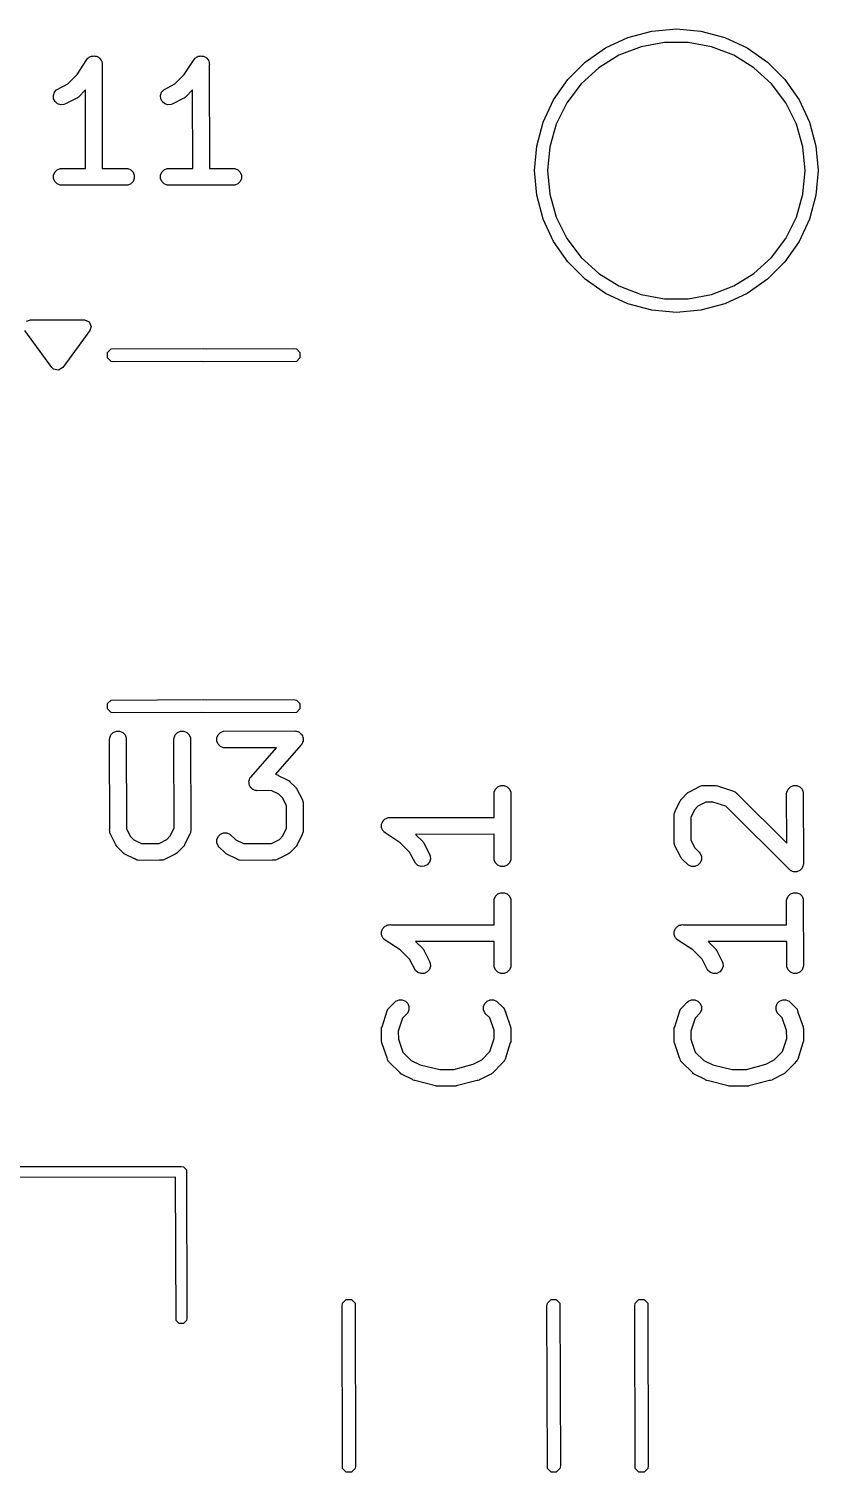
# Model space of a CAD drawing. Extents: x 161.8 to 217, y -91.7 to -65.8.
# Drawn here: x 196.65 to 203.66, y -78.97 to -66.14 of the extents above; entities that cross this region are included whole.
import ezdxf

# ---------------------------------------------------------------- set-up
doc = ezdxf.new("R2010")
doc.units = 0
doc.layers.add('BLACK', color=7, linetype='CONTINUOUS')

msp = doc.modelspace()

# ---------------------------------------------------------------- linework, layer by layer
at = {"layer": 'BLACK', "linetype": 'CONTINUOUS'}
for p, q in [((201.969055, -66.215987), (202.181203, -66.159142)), ((202.181203, -66.159142), (202.4, -66.14)), ((202.4, -66.14), (202.618797, -66.159142)), ((202.618797, -66.159142), (202.830945, -66.215987)), ((201.590088, -66.434784), (201.77, -66.308808)), ((201.77, -66.308808), (201.969055, -66.215987)), ((202.086688, -66.298821), (201.889681, -66.375142)), ((202.294363, -66.26), (202.086688, -66.298821)), ((202.505637, -66.26), (202.294363, -66.26)), ((202.713312, -66.298821), (202.505637, -66.26)), ((202.910319, -66.375142), (202.713312, -66.298821)), ((202.830945, -66.215987), (203.03, -66.308808)), ((203.03, -66.308808), (203.209912, -66.434784)), ((197.074663, -66.545534), (197.161405, -66.413216)), ((197.161405, -66.413216), (197.161439, -66.413173)), ((197.161439, -66.413173), (197.161449, -66.413151)), ((197.161449, -66.413151), (197.1615, -66.413099)), ((197.1615, -66.413099), (197.170721, -66.401841)), ((197.170721, -66.401841), (197.17689, -66.397709)), ((197.17689, -66.397709), (197.182141, -66.392459)), ((197.182141, -66.392459), (197.18893, -66.389646)), ((197.18893, -66.389646), (197.195036, -66.385558)), ((197.195036, -66.385558), (197.202316, -66.384101)), ((197.202316, -66.384101), (197.209177, -66.38126)), ((197.209177, -66.38126), (197.216525, -66.38126)), ((197.216525, -66.38126), (197.22373, -66.379819)), ((197.22373, -66.379819), (197.231014, -66.38126)), ((197.231014, -66.38126), (197.238441, -66.38126)), ((197.238441, -66.38126), (197.245229, -66.384072)), ((197.245229, -66.384072), (197.252438, -66.385498)), ((197.252438, -66.385498), (197.258617, -66.389617)), ((197.258617, -66.389617), (197.265477, -66.392459)), ((197.265477, -66.392459), (197.27067, -66.397652)), ((197.27067, -66.397652), (197.276787, -66.40173)), ((197.276787, -66.40173), (197.28092, -66.407902)), ((197.28092, -66.407902), (197.286169, -66.413151)), ((197.286169, -66.413151), (197.28898, -66.419938)), ((197.28898, -66.419938), (197.29307, -66.426045)), ((197.29307, -66.426045), (197.294526, -66.433326)), ((197.294526, -66.433326), (197.297368, -66.440187)), ((197.297368, -66.440187), (197.297378, -66.447587)), ((198.027044, -66.545534), (198.113786, -66.413216)), ((198.113786, -66.413216), (198.11382, -66.413173)), ((198.11382, -66.413173), (198.11383, -66.413151)), ((198.11383, -66.413151), (198.113881, -66.413099)), ((198.113881, -66.413099), (198.123102, -66.401841)), ((198.123102, -66.401841), (198.129271, -66.397709)), ((198.129271, -66.397709), (198.134522, -66.392459)), ((198.134522, -66.392459), (198.141311, -66.389646)), ((198.141311, -66.389646), (198.147417, -66.385558)), ((198.147417, -66.385558), (198.154697, -66.384101)), ((198.154697, -66.384101), (198.161558, -66.38126)), ((198.161558, -66.38126), (198.168906, -66.38126)), ((198.168906, -66.38126), (198.176111, -66.379819)), ((198.176111, -66.379819), (198.183395, -66.38126)), ((198.183395, -66.38126), (198.190822, -66.38126)), ((198.190822, -66.38126), (198.19761, -66.384072)), ((198.19761, -66.384072), (198.204819, -66.385498)), ((198.204819, -66.385498), (198.210998, -66.389617)), ((198.210998, -66.389617), (198.217858, -66.392459)), ((198.217858, -66.392459), (198.223051, -66.397652)), ((198.223051, -66.397652), (198.229168, -66.40173)), ((198.229168, -66.40173), (198.233301, -66.407902)), ((198.233301, -66.407902), (198.23855, -66.413151)), ((198.23855, -66.413151), (198.241361, -66.419938)), ((198.241361, -66.419938), (198.245451, -66.426045)), ((198.245451, -66.426045), (198.246907, -66.433326)), ((198.246907, -66.433326), (198.249749, -66.440187)), ((198.249749, -66.440187), (198.249759, -66.447587)), ((201.434784, -66.590088), (201.590088, -66.434784)), ((201.889681, -66.375142), (201.710053, -66.486363)), ((203.089947, -66.486363), (202.910319, -66.375142)), ((203.209912, -66.434784), (203.365216, -66.590088)), ((196.991929, -66.62988), (197.074663, -66.545534)), ((197.297378, -66.447587), (197.298809, -66.45474)), ((197.298809, -66.45474), (197.297398, -66.461868)), ((197.297398, -66.461868), (197.298703, -67.380337)), ((197.94431, -66.62988), (198.027044, -66.545534)), ((198.249759, -66.447587), (198.25119, -66.45474)), ((198.25119, -66.45474), (198.249779, -66.461868)), ((198.249779, -66.461868), (198.251084, -67.380337)), ((201.710053, -66.486363), (201.553921, -66.628697)), ((203.246079, -66.628697), (203.089947, -66.486363)), ((196.872938, -66.703391), (196.892111, -66.681283)), ((196.892111, -66.681283), (196.991929, -66.62988)), ((197.149131, -66.681958), (197.086366, -66.745947)), ((197.150123, -67.380702), (197.149131, -66.681958)), ((197.825319, -66.703391), (197.844492, -66.681283)), ((197.844492, -66.681283), (197.94431, -66.62988)), ((198.101512, -66.681958), (198.038747, -66.745947)), ((198.102504, -67.380702), (198.101512, -66.681958)), ((201.308808, -66.77), (201.434784, -66.590088)), ((201.553921, -66.628697), (201.4266, -66.797296)), ((203.3734, -66.797296), (203.246079, -66.628697)), ((203.365216, -66.590088), (203.491192, -66.77)), ((196.863684, -66.731152), (196.872938, -66.703391)), ((196.865758, -66.760342), (196.863684, -66.731152)), ((196.878845, -66.786517), (196.865758, -66.760342)), ((196.900953, -66.80569), (196.878845, -66.786517)), ((196.928714, -66.814944), (196.900953, -66.80569)), ((196.957904, -66.81287), (196.928714, -66.814944)), ((196.971636, -66.807615), (196.957904, -66.81287)), ((197.066192, -66.758922), (196.971636, -66.807615)), ((197.075001, -66.755274), (197.066192, -66.758922)), ((197.077903, -66.752891), (197.075001, -66.755274)), ((197.079317, -66.752164), (197.077903, -66.752891)), ((197.080616, -66.750665), (197.079317, -66.752164)), ((197.086366, -66.745947), (197.080616, -66.750665)), ((197.816065, -66.731152), (197.825319, -66.703391)), ((197.818139, -66.760342), (197.816065, -66.731152)), ((197.831226, -66.786517), (197.818139, -66.760342)), ((197.853334, -66.80569), (197.831226, -66.786517)), ((197.881095, -66.814944), (197.853334, -66.80569)), ((197.910285, -66.81287), (197.881095, -66.814944)), ((197.924017, -66.807615), (197.910285, -66.81287)), ((198.018573, -66.758922), (197.924017, -66.807615)), ((198.027382, -66.755274), (198.018573, -66.758922)), ((198.030284, -66.752891), (198.027382, -66.755274)), ((198.031698, -66.752164), (198.030284, -66.752891)), ((198.032997, -66.750665), (198.031698, -66.752164)), ((198.038747, -66.745947), (198.032997, -66.750665)), ((201.215987, -66.969055), (201.308808, -66.77)), ((201.4266, -66.797296), (201.332427, -66.98642)), ((203.467573, -66.98642), (203.3734, -66.797296)), ((203.491192, -66.77), (203.584013, -66.969055)), ((201.159142, -67.181203), (201.215987, -66.969055)), ((201.332427, -66.98642), (201.27461, -67.189628)), ((203.52539, -67.189628), (203.467573, -66.98642)), ((203.584013, -66.969055), (203.640858, -67.181203)), ((201.14, -67.4), (201.159142, -67.181203)), ((201.27461, -67.189628), (201.255116, -67.4)), ((203.544884, -67.4), (203.52539, -67.189628)), ((203.640858, -67.181203), (203.66, -67.4)), ((196.864536, -67.440187), (196.875735, -67.413151)), ((196.864536, -67.469451), (196.864536, -67.440187)), ((196.875735, -67.413151), (196.896427, -67.392459)), ((196.896427, -67.392459), (196.923463, -67.38126)), ((196.923463, -67.38126), (197.150123, -67.380702)), ((197.298703, -67.380337), (197.509523, -67.379819)), ((197.509523, -67.379819), (197.524155, -67.38126)), ((197.524155, -67.38126), (197.551191, -67.392459)), ((197.551191, -67.392459), (197.571883, -67.413151)), ((197.571883, -67.413151), (197.583082, -67.440187)), ((197.583082, -67.440187), (197.583082, -67.469451)), ((197.816917, -67.440187), (197.828116, -67.413151)), ((197.816917, -67.469451), (197.816917, -67.440187)), ((197.828116, -67.413151), (197.848808, -67.392459)), ((197.848808, -67.392459), (197.875844, -67.38126)), ((197.875844, -67.38126), (198.102504, -67.380702)), ((198.251084, -67.380337), (198.461904, -67.379819)), ((198.461904, -67.379819), (198.476536, -67.38126)), ((198.476536, -67.38126), (198.503572, -67.392459)), ((198.503572, -67.392459), (198.524264, -67.413151)), ((198.524264, -67.413151), (198.535463, -67.440187)), ((198.535463, -67.440187), (198.535463, -67.469451)), ((201.159142, -67.618797), (201.14, -67.4)), ((201.255116, -67.4), (201.27461, -67.610372)), ((203.52539, -67.610372), (203.544884, -67.4)), ((203.66, -67.4), (203.640858, -67.618797)), ((196.875735, -67.496487), (196.864536, -67.469451)), ((196.896427, -67.517179), (196.875735, -67.496487)), ((196.923463, -67.528378), (196.896427, -67.517179)), ((196.938095, -67.529819), (196.923463, -67.528378)), ((197.524155, -67.528378), (196.938095, -67.529819)), ((197.551191, -67.517179), (197.524155, -67.528378)), ((197.571883, -67.496487), (197.551191, -67.517179)), ((197.583082, -67.469451), (197.571883, -67.496487)), ((197.828116, -67.496487), (197.816917, -67.469451)), ((197.848808, -67.517179), (197.828116, -67.496487)), ((197.875844, -67.528378), (197.848808, -67.517179)), ((197.890476, -67.529819), (197.875844, -67.528378)), ((198.476536, -67.528378), (197.890476, -67.529819)), ((198.503572, -67.517179), (198.476536, -67.528378)), ((198.524264, -67.496487), (198.503572, -67.517179)), ((198.535463, -67.469451), (198.524264, -67.496487)), ((201.215987, -67.830945), (201.159142, -67.618797)), ((201.27461, -67.610372), (201.332427, -67.81358)), ((203.467573, -67.81358), (203.52539, -67.610372)), ((203.640858, -67.618797), (203.584013, -67.830945)), ((201.308808, -68.03), (201.215987, -67.830945)), ((201.332427, -67.81358), (201.4266, -68.002704)), ((203.3734, -68.002704), (203.467573, -67.81358)), ((203.584013, -67.830945), (203.491192, -68.03)), ((201.434784, -68.209912), (201.308808, -68.03)), ((201.4266, -68.002704), (201.553921, -68.171303)), ((203.246079, -68.171303), (203.3734, -68.002704)), ((203.491192, -68.03), (203.365216, -68.209912)), ((201.590088, -68.365216), (201.434784, -68.209912)), ((201.553921, -68.171303), (201.710053, -68.313637)), ((203.089947, -68.313637), (203.246079, -68.171303)), ((203.365216, -68.209912), (203.209912, -68.365216)), ((201.77, -68.491192), (201.590088, -68.365216)), ((201.710053, -68.313637), (201.889681, -68.424858)), ((202.910319, -68.424858), (203.089947, -68.313637)), ((203.209912, -68.365216), (203.03, -68.491192)), ((201.969055, -68.584013), (201.77, -68.491192)), ((201.889681, -68.424858), (202.086688, -68.501179)), ((202.713312, -68.501179), (202.910319, -68.424858)), ((203.03, -68.491192), (202.830945, -68.584013)), ((202.181203, -68.640858), (201.969055, -68.584013)), ((202.086688, -68.501179), (202.294363, -68.54)), ((202.294363, -68.54), (202.505637, -68.54)), ((202.505637, -68.54), (202.713312, -68.501179)), ((202.830945, -68.584013), (202.618797, -68.640858)), ((196.62471, -68.736476), (196.66, -68.725)), ((196.66, -68.725), (197.14, -68.725)), ((197.14, -68.725), (197.182426, -68.742574)), ((197.182426, -68.742574), (197.2, -68.785)), ((202.4, -68.66), (202.181203, -68.640858)), ((202.618797, -68.640858), (202.4, -68.66)), ((196.851476, -69.15029), (196.611476, -68.82029)), ((197.188524, -68.82029), (196.948524, -69.15029)), ((197.2, -68.785), (197.188524, -68.82029)), ((197.344567, -69.017039), (197.377039, -68.984567)), ((197.377039, -68.984567), (198.2, -68.98)), ((198.2, -68.98), (198.221714, -68.984319)), ((198.221714, -68.984319), (199, -68.98)), ((199, -68.98), (199.022961, -68.984567)), ((199.022961, -68.984567), (199.055433, -69.017039)), ((197.344567, -69.062961), (197.344567, -69.017039)), ((197.377039, -69.095433), (197.344567, -69.062961)), ((197.4, -69.1), (197.377039, -69.095433)), ((198.178285, -69.09568), (197.4, -69.1)), ((198.2, -69.1), (198.178285, -69.09568)), ((199.022961, -69.095433), (198.2, -69.1)), ((199.055433, -69.062961), (199.022961, -69.095433)), ((199.055433, -69.017039), (199.055433, -69.062961)), ((196.86471, -69.163524), (196.851476, -69.15029)), ((196.909358, -69.174266), (196.86471, -69.163524)), ((196.948524, -69.15029), (196.909358, -69.174266)), ((197.344567, -72.137039), (197.377039, -72.104567)), ((197.344567, -72.182961), (197.344567, -72.137039)), ((197.377039, -72.215433), (197.344567, -72.182961)), ((197.377039, -72.104567), (198.2, -72.1)), ((198.2, -72.1), (198.221714, -72.104319)), ((198.221714, -72.104319), (199, -72.1)), ((199, -72.1), (199.022961, -72.104567)), ((199.022961, -72.104567), (199.055433, -72.137039)), ((199.055433, -72.182961), (199.022961, -72.215433)), ((199.055433, -72.137039), (199.055433, -72.182961)), ((197.4, -72.22), (197.377039, -72.215433)), ((198.178285, -72.21568), (197.4, -72.22)), ((198.2, -72.22), (198.178285, -72.21568)), ((199.022961, -72.215433), (198.2, -72.22)), ((197.363095, -72.454819), (197.364536, -72.440187)), ((197.364489, -73.252543), (197.363095, -72.454819)), ((197.364536, -72.440187), (197.375735, -72.413151)), ((197.375735, -72.413151), (197.396427, -72.392459)), ((197.396427, -72.392459), (197.423463, -72.38126)), ((197.423463, -72.38126), (197.452727, -72.38126)), ((197.452727, -72.38126), (197.479763, -72.392459)), ((197.479763, -72.392459), (197.500455, -72.413151)), ((197.500455, -72.413151), (197.511654, -72.440187)), ((197.511654, -72.440187), (197.513067, -73.24889)), ((197.934523, -72.454819), (197.935964, -72.440187)), ((197.935903, -73.244274), (197.934523, -72.454819)), ((197.935964, -72.440187), (197.947163, -72.413151)), ((197.947163, -72.413151), (197.967855, -72.392459)), ((197.967855, -72.392459), (197.994891, -72.38126)), ((197.994891, -72.38126), (198.024155, -72.38126)), ((198.024155, -72.38126), (198.051191, -72.392459)), ((198.051191, -72.392459), (198.071883, -72.413151)), ((198.071883, -72.413151), (198.083082, -72.440187)), ((198.083082, -72.440187), (198.084523, -73.264342)), ((198.316917, -72.440187), (198.328116, -72.413151)), ((198.316917, -72.469451), (198.316917, -72.440187)), ((198.328116, -72.496487), (198.316917, -72.469451)), ((198.328116, -72.413151), (198.348808, -72.392459)), ((198.348808, -72.392459), (198.375844, -72.38126)), ((198.375844, -72.38126), (199.009523, -72.379819)), ((199.009523, -72.379819), (199.017261, -72.380581)), ((199.017261, -72.380581), (199.019229, -72.38045)), ((199.019229, -72.38045), (199.020584, -72.380908)), ((199.020584, -72.380908), (199.024155, -72.38126)), ((199.024155, -72.38126), (199.035412, -72.385923)), ((199.035412, -72.385923), (199.04695, -72.389825)), ((199.04695, -72.389825), (199.048854, -72.39149)), ((199.048854, -72.39149), (199.051191, -72.392459)), ((199.051191, -72.392459), (199.059801, -72.401069)), ((199.059801, -72.401069), (199.068974, -72.409095)), ((199.068974, -72.409095), (199.070096, -72.411364)), ((199.070096, -72.411364), (199.071883, -72.413151)), ((199.071883, -72.413151), (199.076543, -72.424401)), ((199.076543, -72.424401), (199.081946, -72.435327)), ((199.083082, -72.469451), (199.078418, -72.480708)), ((199.081946, -72.435327), (199.082114, -72.43785)), ((199.082114, -72.43785), (199.083082, -72.440187)), ((199.083082, -72.440187), (199.083082, -72.452371)), ((199.083082, -72.452371), (199.083892, -72.464525)), ((199.083892, -72.464525), (199.083082, -72.46692)), ((199.083082, -72.46692), (199.083082, -72.469451)), ((198.348808, -72.517179), (198.328116, -72.496487)), ((198.375844, -72.528378), (198.348808, -72.517179)), ((198.390476, -72.529819), (198.375844, -72.528378)), ((198.845747, -72.528783), (198.390476, -72.529819)), ((198.621962, -72.78597), (198.845747, -72.528783)), ((199.06375, -72.504619), (198.838567, -72.763413)), ((199.071883, -72.496487), (199.06375, -72.504619)), ((199.072842, -72.49417), (199.071883, -72.496487)), ((199.074517, -72.492246), (199.072842, -72.49417)), ((199.078418, -72.480708), (199.074517, -72.492246)), ((198.601821, -72.826065), (198.602631, -72.823669)), ((198.602631, -72.838218), (198.601821, -72.826065)), ((198.602631, -72.821139), (198.607294, -72.809881)), ((198.602631, -72.823669), (198.602631, -72.821139)), ((198.602631, -72.850403), (198.602631, -72.838218)), ((198.603598, -72.852739), (198.602631, -72.850403)), ((198.603767, -72.855263), (198.603598, -72.852739)), ((198.609169, -72.866188), (198.603767, -72.855263)), ((198.607294, -72.809881), (198.611196, -72.798344)), ((198.611196, -72.798344), (198.61287, -72.796419)), ((198.61287, -72.796419), (198.61383, -72.794103)), ((198.61383, -72.794103), (198.621962, -72.78597)), ((198.838567, -72.763413), (198.838856, -72.763434)), ((198.838856, -72.763434), (198.851849, -72.769738)), ((198.851849, -72.769738), (198.860715, -72.773411)), ((198.860715, -72.773411), (198.861937, -72.774633)), ((198.861937, -72.774633), (198.947826, -72.816308)), ((198.947826, -72.816308), (198.954125, -72.820272)), ((198.954125, -72.820272), (198.955953, -72.82103)), ((198.955953, -72.82103), (198.957123, -72.82216)), ((198.957123, -72.82216), (198.960269, -72.82414)), ((198.960269, -72.82414), (198.965901, -72.830634)), ((198.965901, -72.830634), (199.014937, -72.877976)), ((198.61383, -72.877439), (198.609169, -72.866188)), ((198.615616, -72.879225), (198.61383, -72.877439)), ((198.616739, -72.881495), (198.615616, -72.879225)), ((198.625911, -72.88952), (198.616739, -72.881495)), ((198.634522, -72.898131), (198.625911, -72.88952)), ((198.636858, -72.899099), (198.634522, -72.898131)), ((198.638763, -72.900765), (198.636858, -72.899099)), ((198.6503, -72.904666), (198.638763, -72.900765)), ((198.661558, -72.90933), (198.6503, -72.904666)), ((198.665128, -72.909681), (198.661558, -72.90933)), ((198.666484, -72.91014), (198.665128, -72.909681)), ((198.668451, -72.910008), (198.666484, -72.91014)), ((198.67619, -72.910771), (198.668451, -72.910008)), ((198.799499, -72.909642), (198.67619, -72.910771)), ((198.867881, -72.942823), (198.799499, -72.909642)), ((198.899208, -72.973067), (198.867881, -72.942823)), ((198.934611, -73.041818), (198.899208, -72.973067)), ((199.014937, -72.877976), (199.019655, -72.883725)), ((199.019655, -72.883725), (199.021154, -72.885025)), ((199.021154, -72.885025), (199.021881, -72.886438)), ((199.021881, -72.886438), (199.024264, -72.889341)), ((199.024264, -72.889341), (199.027913, -72.898151)), ((199.027913, -72.898151), (199.076605, -72.992706)), ((200.779819, -72.938095), (200.78126, -72.923463)), ((200.780337, -73.148914), (200.779819, -72.938095)), ((200.78126, -72.923463), (200.792459, -72.896427)), ((200.792459, -72.896427), (200.813151, -72.875735)), ((200.813151, -72.875735), (200.840187, -72.864536)), ((200.840187, -72.864536), (200.869451, -72.864536)), ((200.869451, -72.864536), (200.896487, -72.875735)), ((200.896487, -72.875735), (200.917179, -72.896427)), ((200.917179, -72.896427), (200.928378, -72.923463)), ((200.928378, -72.923463), (200.929819, -73.509523)), ((202.443188, -72.987349), (202.449682, -72.981716)), ((202.449682, -72.981716), (202.497024, -72.932681)), ((202.497024, -72.932681), (202.502773, -72.927962)), ((202.502773, -72.927962), (202.504073, -72.926464)), ((202.504073, -72.926464), (202.505486, -72.925736)), ((202.505486, -72.925736), (202.508389, -72.923354)), ((202.508389, -72.923354), (202.517199, -72.919704)), ((202.517199, -72.919704), (202.611754, -72.871013)), ((202.611754, -72.871013), (202.625485, -72.865758)), ((202.625485, -72.865758), (202.628174, -72.865566)), ((202.628174, -72.865566), (202.630663, -72.864536)), ((202.630663, -72.864536), (202.645404, -72.864342)), ((202.645404, -72.864342), (202.654675, -72.863684)), ((202.654675, -72.863684), (202.656225, -72.8642)), ((202.656225, -72.8642), (202.740533, -72.863095)), ((202.740533, -72.863095), (202.747938, -72.863824)), ((202.747938, -72.863824), (202.749913, -72.863684)), ((202.749913, -72.863684), (202.751399, -72.864165)), ((202.751399, -72.864165), (202.755165, -72.864536)), ((202.755165, -72.864536), (202.764528, -72.868414)), ((202.764528, -72.868414), (202.907107, -72.914563)), ((202.907107, -72.914563), (202.920532, -72.920557)), ((202.920532, -72.920557), (202.922567, -72.922322)), ((202.922567, -72.922322), (202.925058, -72.923354)), ((202.925058, -72.923354), (202.933794, -72.932059)), ((202.933794, -72.932059), (202.942639, -72.939731)), ((202.942639, -72.939731), (202.943777, -72.942008)), ((202.943777, -72.942008), (203.380818, -73.377519)), ((203.379819, -72.938095), (203.38126, -72.923463)), ((203.380818, -73.377519), (203.379819, -72.938095)), ((203.38126, -72.923463), (203.392459, -72.896427)), ((203.392459, -72.896427), (203.413151, -72.875735)), ((203.413151, -72.875735), (203.440187, -72.864536)), ((203.440187, -72.864536), (203.469451, -72.864536)), ((203.469451, -72.864536), (203.496487, -72.875735)), ((203.496487, -72.875735), (203.517179, -72.896427)), ((203.517179, -72.896427), (203.528378, -72.923463)), ((203.528378, -72.923463), (203.529819, -73.557142)), ((198.935767, -73.244554), (198.934611, -73.041818)), ((199.076605, -72.992706), (199.08186, -73.006437)), ((199.08186, -73.006437), (199.082051, -73.009126)), ((199.082051, -73.009126), (199.083082, -73.011615)), ((199.083082, -73.011615), (199.083156, -73.024684)), ((199.083156, -73.024684), (199.083934, -73.035627)), ((199.083934, -73.035627), (199.08323, -73.037736)), ((199.08323, -73.037736), (199.084523, -73.264342)), ((202.38126, -73.113939), (202.382291, -73.111449)), ((202.382291, -73.111449), (202.382482, -73.108762)), ((202.382482, -73.108762), (202.388786, -73.095768)), ((202.388786, -73.095768), (202.392459, -73.086903)), ((202.392459, -73.086903), (202.393681, -73.08568)), ((202.393681, -73.08568), (202.435356, -72.999792)), ((202.435356, -72.999792), (202.43932, -72.993492)), ((202.43932, -72.993492), (202.440078, -72.991665)), ((202.440078, -72.991665), (202.441208, -72.990494)), ((202.441208, -72.990494), (202.443188, -72.987349)), ((202.561871, -73.079736), (202.528574, -73.148358)), ((202.592115, -73.048409), (202.561871, -73.079736)), ((202.661096, -73.012887), (202.592115, -73.048409)), ((202.725459, -73.012043), (202.661096, -73.012887)), ((202.84113, -73.049483), (202.725459, -73.012043)), ((203.413151, -73.619503), (202.84113, -73.049483)), ((199.779819, -73.223888), (199.78126, -73.216603)), ((199.78126, -73.231092), (199.779819, -73.223888)), ((199.78126, -73.209177), (199.784072, -73.202388)), ((199.78126, -73.216603), (199.78126, -73.209177)), ((199.78126, -73.238441), (199.78126, -73.231092)), ((199.784101, -73.245301), (199.78126, -73.238441)), ((199.784072, -73.202388), (199.785498, -73.19518)), ((199.785498, -73.19518), (199.789617, -73.189001)), ((199.789617, -73.189001), (199.792459, -73.182141)), ((199.792459, -73.182141), (199.797654, -73.176945)), ((199.797654, -73.176945), (199.801731, -73.170831)), ((199.801731, -73.170831), (199.8079, -73.166699)), ((199.8079, -73.166699), (199.813151, -73.161449)), ((199.813151, -73.161449), (199.81994, -73.158636)), ((199.81994, -73.158636), (199.826046, -73.154548)), ((199.826046, -73.154548), (199.833326, -73.153091)), ((199.833326, -73.153091), (199.840187, -73.15025)), ((199.840187, -73.15025), (199.847587, -73.150239)), ((199.847587, -73.150239), (199.85474, -73.148809)), ((199.85474, -73.148809), (199.861868, -73.150219)), ((199.861868, -73.150219), (200.780337, -73.148914)), ((202.379819, -73.128571), (202.38126, -73.113939)), ((202.381111, -73.355175), (202.379819, -73.128571)), ((202.528574, -73.148358), (202.52973, -73.351094)), ((197.363684, -73.254961), (197.364489, -73.252543)), ((197.364514, -73.266648), (197.363684, -73.254961)), ((197.364536, -73.278974), (197.364514, -73.266648)), ((197.365567, -73.281463), (197.364536, -73.278974)), ((197.365758, -73.284151), (197.365567, -73.281463)), ((197.371013, -73.297883), (197.365758, -73.284151)), ((197.419703, -73.392435), (197.371013, -73.297883)), ((197.513067, -73.24889), (197.54841, -73.317521)), ((197.54841, -73.317521), (197.579737, -73.347767)), ((197.579737, -73.347767), (197.648266, -73.381018)), ((197.803435, -73.379928), (197.872225, -73.344504)), ((197.872225, -73.344504), (197.902471, -73.313175)), ((197.902471, -73.313175), (197.935903, -73.244274)), ((198.070661, -73.307231), (198.028986, -73.393121)), ((198.071883, -73.30601), (198.070661, -73.307231)), ((198.075552, -73.29715), (198.071883, -73.30601)), ((198.08186, -73.284152), (198.075552, -73.29715)), ((198.082051, -73.281462), (198.08186, -73.284152)), ((198.083082, -73.278974), (198.082051, -73.281462)), ((198.084523, -73.264342), (198.083082, -73.278974)), ((198.316917, -73.344948), (198.328116, -73.317912)), ((198.316917, -73.374211), (198.316917, -73.344948)), ((198.328116, -73.317912), (198.348809, -73.297219)), ((198.348809, -73.297219), (198.375845, -73.286021)), ((198.375845, -73.286021), (198.405108, -73.286021)), ((198.405108, -73.286021), (198.432144, -73.29722)), ((198.432144, -73.29722), (198.484499, -73.347767)), ((198.484499, -73.347767), (198.553184, -73.381094)), ((198.803503, -73.379893), (198.872225, -73.344504)), ((198.872225, -73.344504), (198.902471, -73.313175)), ((198.902471, -73.313175), (198.935767, -73.244554)), ((199.070661, -73.307231), (199.028986, -73.393121)), ((199.071883, -73.30601), (199.070661, -73.307231)), ((199.075552, -73.29715), (199.071883, -73.30601)), ((199.08186, -73.284152), (199.075552, -73.29715)), ((199.082051, -73.281462), (199.08186, -73.284152)), ((199.083082, -73.278974), (199.082051, -73.281462)), ((199.084523, -73.264342), (199.083082, -73.278974)), ((199.785558, -73.252582), (199.784101, -73.245301)), ((199.789646, -73.258687), (199.785558, -73.252582)), ((199.792459, -73.265477), (199.789646, -73.258687)), ((199.797709, -73.270727), (199.792459, -73.265477)), ((199.801841, -73.276897), (199.797709, -73.270727)), ((199.813099, -73.286117), (199.801841, -73.276897)), ((199.813151, -73.286169), (199.813099, -73.286117)), ((199.813173, -73.286178), (199.813151, -73.286169)), ((199.813216, -73.286213), (199.813173, -73.286178)), ((199.945532, -73.372952), (199.813216, -73.286213)), ((200.780702, -73.297494), (200.081958, -73.298486)), ((200.081958, -73.298486), (200.145947, -73.361252)), ((200.145947, -73.361252), (200.150667, -73.367002)), ((200.150667, -73.367002), (200.152164, -73.368301)), ((200.152164, -73.368301), (200.15289, -73.369711)), ((200.78126, -73.524155), (200.780702, -73.297494)), ((202.380408, -73.357285), (202.381111, -73.355175)), ((202.381185, -73.368227), (202.380408, -73.357285)), ((202.38126, -73.381298), (202.381185, -73.368227)), ((202.52973, -73.351094), (202.565133, -73.419845)), ((197.423353, -73.401247), (197.419703, -73.392435)), ((197.425736, -73.404151), (197.423353, -73.401247)), ((197.426464, -73.405564), (197.425736, -73.404151)), ((197.427962, -73.406863), (197.426464, -73.405564)), ((197.43268, -73.412612), (197.427962, -73.406863)), ((197.481715, -73.459953), (197.43268, -73.412612)), ((197.487349, -73.46645), (197.481715, -73.459953)), ((197.490494, -73.468429), (197.487349, -73.46645)), ((197.491665, -73.46956), (197.490494, -73.468429)), ((197.493492, -73.470317), (197.491665, -73.46956)), ((197.499792, -73.474282), (197.493492, -73.470317)), ((197.585681, -73.515957), (197.499792, -73.474282)), ((197.648266, -73.381018), (197.803435, -73.379928)), ((197.947142, -73.473209), (197.852588, -73.521901)), ((197.955953, -73.46956), (197.947142, -73.473209)), ((197.958855, -73.467177), (197.955953, -73.46956)), ((197.960269, -73.46645), (197.958855, -73.467177)), ((197.961569, -73.46495), (197.960269, -73.46645)), ((197.967319, -73.460232), (197.961569, -73.46495)), ((198.01466, -73.411195), (197.967319, -73.460232)), ((198.021154, -73.405564), (198.01466, -73.411195)), ((198.023133, -73.402418), (198.021154, -73.405564)), ((198.024265, -73.401247), (198.023133, -73.402418)), ((198.025022, -73.399417), (198.024265, -73.401247)), ((198.028986, -73.393121), (198.025022, -73.399417)), ((198.328115, -73.401247), (198.316917, -73.374211)), ((198.337442, -73.412612), (198.328115, -73.401247)), ((198.386477, -73.459953), (198.337442, -73.412612)), ((198.392111, -73.46645), (198.386477, -73.459953)), ((198.395256, -73.468429), (198.392111, -73.46645)), ((198.396427, -73.46956), (198.395256, -73.468429)), ((198.398254, -73.470317), (198.396427, -73.46956)), ((198.404554, -73.474282), (198.398254, -73.470317)), ((198.490443, -73.515957), (198.404554, -73.474282)), ((198.553184, -73.381094), (198.803503, -73.379893)), ((198.947142, -73.473209), (198.852588, -73.521901)), ((198.955953, -73.46956), (198.947142, -73.473209)), ((198.958855, -73.467177), (198.955953, -73.46956)), ((198.960269, -73.46645), (198.958855, -73.467177)), ((198.961569, -73.46495), (198.960269, -73.46645)), ((198.967319, -73.460232), (198.961569, -73.46495)), ((199.01466, -73.411195), (198.967319, -73.460232)), ((199.021154, -73.405564), (199.01466, -73.411195)), ((199.023133, -73.402418), (199.021154, -73.405564)), ((199.024265, -73.401247), (199.023133, -73.402418)), ((199.025022, -73.399417), (199.024265, -73.401247)), ((199.028986, -73.393121), (199.025022, -73.399417)), ((200.029881, -73.455689), (199.945532, -73.372952)), ((200.081283, -73.555507), (200.029881, -73.455689)), ((200.15289, -73.369711), (200.155275, -73.372617)), ((200.155275, -73.372617), (200.158926, -73.381432)), ((200.158926, -73.381432), (200.207615, -73.475982)), ((200.207615, -73.475982), (200.21287, -73.489713)), ((200.21287, -73.489713), (200.214944, -73.518903)), ((202.382291, -73.383787), (202.38126, -73.381298)), ((202.382482, -73.386475), (202.382291, -73.383787)), ((202.387737, -73.400207), (202.382482, -73.386475)), ((202.436429, -73.494763), (202.387737, -73.400207)), ((202.440078, -73.503572), (202.436429, -73.494763)), ((202.565133, -73.419845), (202.60309, -73.45649)), ((202.60309, -73.45649), (202.612417, -73.467855)), ((202.612417, -73.467855), (202.623616, -73.494891)), ((202.623616, -73.494891), (202.623616, -73.524154)), ((197.586903, -73.517179), (197.585681, -73.515957)), ((197.595762, -73.520848), (197.586903, -73.517179)), ((197.608761, -73.527156), (197.595762, -73.520848)), ((197.61145, -73.527347), (197.608761, -73.527156)), ((197.613939, -73.528378), (197.61145, -73.527347)), ((197.628571, -73.529819), (197.613939, -73.528378)), ((197.807658, -73.52856), (197.628571, -73.529819)), ((197.809666, -73.52923), (197.807658, -73.52856)), ((197.820338, -73.528471), (197.809666, -73.52923)), ((197.833679, -73.528378), (197.820338, -73.528471)), ((197.836168, -73.527346), (197.833679, -73.528378)), ((197.838856, -73.527156), (197.836168, -73.527346)), ((197.852588, -73.521901), (197.838856, -73.527156)), ((198.491665, -73.517179), (198.490443, -73.515957)), ((198.500524, -73.520848), (198.491665, -73.517179)), ((198.513523, -73.527156), (198.500524, -73.520848)), ((198.516212, -73.527347), (198.513523, -73.527156)), ((198.518701, -73.528378), (198.516212, -73.527347)), ((198.533333, -73.529819), (198.518701, -73.528378)), ((198.807487, -73.528503), (198.533333, -73.529819)), ((198.809666, -73.52923), (198.807487, -73.528503)), ((198.820786, -73.528439), (198.809666, -73.52923)), ((198.833679, -73.528378), (198.820786, -73.528439)), ((198.836168, -73.527346), (198.833679, -73.528378)), ((198.838856, -73.527156), (198.836168, -73.527346)), ((198.852588, -73.521901), (198.838856, -73.527156)), ((200.103391, -73.57468), (200.081283, -73.555507)), ((200.131152, -73.583934), (200.103391, -73.57468)), ((200.160342, -73.58186), (200.131152, -73.583934)), ((200.186517, -73.568772), (200.160342, -73.58186)), ((200.20569, -73.546665), (200.186517, -73.568772)), ((200.214944, -73.518903), (200.20569, -73.546665)), ((200.792459, -73.551191), (200.78126, -73.524155)), ((200.813151, -73.571883), (200.792459, -73.551191)), ((200.840187, -73.583082), (200.813151, -73.571883)), ((200.869451, -73.583082), (200.840187, -73.583082)), ((200.896487, -73.571883), (200.869451, -73.583082)), ((200.917179, -73.551191), (200.896487, -73.571883)), ((200.928378, -73.524155), (200.917179, -73.551191)), ((200.929819, -73.509523), (200.928378, -73.524155)), ((202.44246, -73.506474), (202.440078, -73.503572)), ((202.443188, -73.507888), (202.44246, -73.506474)), ((202.444686, -73.509187), (202.443188, -73.507888)), ((202.449405, -73.514937), (202.444686, -73.509187)), ((202.508389, -73.571883), (202.449405, -73.514937)), ((202.535425, -73.583082), (202.508389, -73.571883)), ((202.564688, -73.583082), (202.535425, -73.583082)), ((202.591724, -73.571883), (202.564688, -73.583082)), ((202.612417, -73.55119), (202.591724, -73.571883)), ((202.623616, -73.524154), (202.612417, -73.55119)), ((203.432268, -73.627421), (203.413151, -73.619503)), ((203.496487, -73.619502), (203.469451, -73.630701)), ((203.51718, -73.59881), (203.496487, -73.619502)), ((203.525098, -73.579692), (203.51718, -73.59881)), ((203.528378, -73.571774), (203.525098, -73.579692)), ((203.529819, -73.557142), (203.528378, -73.571774)), ((203.440187, -73.630701), (203.432268, -73.627421)), ((203.440188, -73.630701), (203.440187, -73.630701)), ((203.469451, -73.630701), (203.440188, -73.630701)), ((200.779819, -73.890476), (200.78126, -73.875844)), ((200.78126, -73.875844), (200.792459, -73.848808)), ((200.792459, -73.848808), (200.813151, -73.828116)), ((200.813151, -73.828116), (200.840187, -73.816917)), ((200.840187, -73.816917), (200.869451, -73.816917)), ((200.869451, -73.816917), (200.896487, -73.828116)), ((200.896487, -73.828116), (200.917179, -73.848808)), ((200.917179, -73.848808), (200.928378, -73.875844)), ((200.928378, -73.875844), (200.929819, -74.461904)), ((203.379819, -73.890476), (203.38126, -73.875844)), ((203.38126, -73.875844), (203.392459, -73.848808)), ((203.392459, -73.848808), (203.413151, -73.828116)), ((203.413151, -73.828116), (203.440187, -73.816917)), ((203.440187, -73.816917), (203.469451, -73.816917)), ((203.469451, -73.816917), (203.496487, -73.828116)), ((203.496487, -73.828116), (203.517179, -73.848808)), ((203.517179, -73.848808), (203.528378, -73.875844)), ((203.528378, -73.875844), (203.529819, -74.461904)), ((200.780337, -74.101295), (200.779819, -73.890476)), ((203.380337, -74.101295), (203.379819, -73.890476)), ((199.789617, -74.141382), (199.792459, -74.134522)), ((199.792459, -74.134522), (199.797654, -74.129326)), ((199.797654, -74.129326), (199.801731, -74.123212)), ((199.801731, -74.123212), (199.8079, -74.11908)), ((199.8079, -74.11908), (199.813151, -74.11383)), ((199.813151, -74.11383), (199.81994, -74.111017)), ((199.81994, -74.111017), (199.826046, -74.106929)), ((199.826046, -74.106929), (199.833326, -74.105472)), ((199.833326, -74.105472), (199.840187, -74.102631)), ((199.840187, -74.102631), (199.847587, -74.10262)), ((199.847587, -74.10262), (199.85474, -74.10119)), ((199.85474, -74.10119), (199.861868, -74.1026)), ((199.861868, -74.1026), (200.780337, -74.101295)), ((202.389617, -74.141382), (202.392459, -74.134522)), ((202.392459, -74.134522), (202.397654, -74.129326)), ((202.397654, -74.129326), (202.401731, -74.123212)), ((202.401731, -74.123212), (202.4079, -74.11908)), ((202.4079, -74.11908), (202.413151, -74.11383)), ((202.413151, -74.11383), (202.41994, -74.111017)), ((202.41994, -74.111017), (202.426046, -74.106929)), ((202.426046, -74.106929), (202.433326, -74.105472)), ((202.433326, -74.105472), (202.440187, -74.102631)), ((202.440187, -74.102631), (202.447587, -74.10262)), ((202.447587, -74.10262), (202.45474, -74.10119)), ((202.45474, -74.10119), (202.461868, -74.1026)), ((202.461868, -74.1026), (203.380337, -74.101295)), ((199.779819, -74.176269), (199.78126, -74.168984)), ((199.78126, -74.183473), (199.779819, -74.176269)), ((199.78126, -74.161558), (199.784072, -74.154769)), ((199.78126, -74.168984), (199.78126, -74.161558)), ((199.78126, -74.190822), (199.78126, -74.183473)), ((199.784101, -74.197682), (199.78126, -74.190822)), ((199.784072, -74.154769), (199.785498, -74.147561)), ((199.785558, -74.204963), (199.784101, -74.197682)), ((199.785498, -74.147561), (199.789617, -74.141382)), ((199.789646, -74.211068), (199.785558, -74.204963)), ((199.792459, -74.217858), (199.789646, -74.211068)), ((199.797709, -74.223108), (199.792459, -74.217858)), ((199.801841, -74.229278), (199.797709, -74.223108)), ((199.813099, -74.238498), (199.801841, -74.229278)), ((199.813151, -74.23855), (199.813099, -74.238498)), ((199.813173, -74.238559), (199.813151, -74.23855)), ((199.813216, -74.238594), (199.813173, -74.238559)), ((199.945532, -74.325333), (199.813216, -74.238594)), ((200.780702, -74.249875), (200.081958, -74.250867)), ((200.081958, -74.250867), (200.145947, -74.313633)), ((200.78126, -74.476536), (200.780702, -74.249875)), ((202.379819, -74.176269), (202.38126, -74.168984)), ((202.38126, -74.183473), (202.379819, -74.176269)), ((202.38126, -74.161558), (202.384072, -74.154769)), ((202.38126, -74.168984), (202.38126, -74.161558)), ((202.38126, -74.190822), (202.38126, -74.183473)), ((202.384101, -74.197682), (202.38126, -74.190822)), ((202.384072, -74.154769), (202.385498, -74.147561)), ((202.385558, -74.204963), (202.384101, -74.197682)), ((202.385498, -74.147561), (202.389617, -74.141382)), ((202.389646, -74.211068), (202.385558, -74.204963)), ((202.392459, -74.217858), (202.389646, -74.211068)), ((202.397709, -74.223108), (202.392459, -74.217858)), ((202.401841, -74.229278), (202.397709, -74.223108)), ((202.413099, -74.238498), (202.401841, -74.229278)), ((202.413151, -74.23855), (202.413099, -74.238498)), ((202.413173, -74.238559), (202.413151, -74.23855)), ((202.413216, -74.238594), (202.413173, -74.238559)), ((202.545532, -74.325333), (202.413216, -74.238594)), ((203.380702, -74.249875), (202.681958, -74.250867)), ((202.681958, -74.250867), (202.745947, -74.313633)), ((203.38126, -74.476536), (203.380702, -74.249875)), ((200.029881, -74.40807), (199.945532, -74.325333)), ((200.145947, -74.313633), (200.150667, -74.319383)), ((200.150667, -74.319383), (200.152164, -74.320682)), ((200.152164, -74.320682), (200.15289, -74.322092)), ((200.15289, -74.322092), (200.155275, -74.324998)), ((200.155275, -74.324998), (200.158926, -74.333813)), ((200.158926, -74.333813), (200.207615, -74.428363)), ((202.629881, -74.40807), (202.545532, -74.325333)), ((202.745947, -74.313633), (202.750667, -74.319383)), ((202.750667, -74.319383), (202.752164, -74.320682)), ((202.752164, -74.320682), (202.75289, -74.322092)), ((202.75289, -74.322092), (202.755275, -74.324998)), ((202.755275, -74.324998), (202.758926, -74.333813)), ((202.758926, -74.333813), (202.807615, -74.428363)), ((200.081283, -74.507888), (200.029881, -74.40807)), ((200.103391, -74.527061), (200.081283, -74.507888)), ((200.186517, -74.521153), (200.160342, -74.534241)), ((200.20569, -74.499046), (200.186517, -74.521153)), ((200.214944, -74.471284), (200.20569, -74.499046)), ((200.207615, -74.428363), (200.21287, -74.442094)), ((200.21287, -74.442094), (200.214944, -74.471284)), ((200.792459, -74.503572), (200.78126, -74.476536)), ((200.813151, -74.524264), (200.792459, -74.503572)), ((200.917179, -74.503572), (200.896487, -74.524264)), ((200.928378, -74.476536), (200.917179, -74.503572)), ((200.929819, -74.461904), (200.928378, -74.476536)), ((202.681283, -74.507888), (202.629881, -74.40807)), ((202.703391, -74.527061), (202.681283, -74.507888)), ((202.786517, -74.521153), (202.760342, -74.534241)), ((202.80569, -74.499046), (202.786517, -74.521153)), ((202.814944, -74.471284), (202.80569, -74.499046)), ((202.807615, -74.428363), (202.81287, -74.442094)), ((202.81287, -74.442094), (202.814944, -74.471284)), ((203.392459, -74.503572), (203.38126, -74.476536)), ((203.413151, -74.524264), (203.392459, -74.503572)), ((203.517179, -74.503572), (203.496487, -74.524264)), ((203.528378, -74.476536), (203.517179, -74.503572)), ((203.529819, -74.461904), (203.528378, -74.476536)), ((200.131152, -74.536315), (200.103391, -74.527061)), ((200.160342, -74.534241), (200.131152, -74.536315)), ((200.840187, -74.535463), (200.813151, -74.524264)), ((200.869451, -74.535463), (200.840187, -74.535463)), ((200.896487, -74.524264), (200.869451, -74.535463)), ((202.731152, -74.536315), (202.703391, -74.527061)), ((202.760342, -74.534241), (202.731152, -74.536315)), ((203.440187, -74.535463), (203.413151, -74.524264)), ((203.469451, -74.535463), (203.440187, -74.535463)), ((203.496487, -74.524264), (203.469451, -74.535463)), ((199.908389, -74.780497), (199.935425, -74.769298)), ((199.935425, -74.769298), (199.964688, -74.769298)), ((199.964688, -74.769298), (199.991724, -74.780497)), ((200.717912, -74.780497), (200.744948, -74.769298)), ((200.744948, -74.769298), (200.774211, -74.769298)), ((200.774211, -74.769298), (200.801247, -74.780496)), ((202.508389, -74.780497), (202.535425, -74.769298)), ((202.535425, -74.769298), (202.564688, -74.769298)), ((202.564688, -74.769298), (202.591724, -74.780497)), ((203.317912, -74.780497), (203.344948, -74.769298)), ((203.344948, -74.769298), (203.374211, -74.769298)), ((203.374211, -74.769298), (203.401247, -74.780496)), ((199.785138, -75.009337), (199.831287, -74.866759)), ((199.831287, -74.866759), (199.837281, -74.853334)), ((199.837281, -74.853334), (199.839046, -74.851298)), ((199.839046, -74.851298), (199.840078, -74.848808)), ((199.840078, -74.848808), (199.851181, -74.837306)), ((199.851181, -74.837306), (199.856455, -74.831227)), ((199.856455, -74.831227), (199.857608, -74.83065)), ((199.857608, -74.83065), (199.897024, -74.789824)), ((199.897024, -74.789824), (199.908389, -74.780497)), ((200.012417, -74.884525), (199.966376, -74.932213)), ((199.991724, -74.780497), (200.012417, -74.80119)), ((200.012417, -74.80119), (200.023616, -74.828226)), ((200.023616, -74.857489), (200.012417, -74.884525)), ((200.023616, -74.828226), (200.023616, -74.857489)), ((200.686021, -74.828226), (200.697219, -74.80119)), ((200.686021, -74.857489), (200.686021, -74.828226)), ((200.69722, -74.884525), (200.686021, -74.857489)), ((200.697219, -74.80119), (200.717912, -74.780497)), ((200.706548, -74.895891), (200.69722, -74.884525)), ((200.74127, -74.929412), (200.706548, -74.895891)), ((200.801247, -74.780496), (200.860232, -74.837442)), ((200.860232, -74.837442), (200.86956, -74.848808)), ((200.86956, -74.848808), (200.87059, -74.851296)), ((200.87059, -74.851296), (200.872357, -74.853333)), ((200.872357, -74.853333), (200.876804, -74.866296)), ((200.876804, -74.866296), (200.880759, -74.875844)), ((200.880759, -74.875844), (200.880759, -74.877824)), ((200.880759, -74.877824), (200.92597, -75.009615)), ((202.385138, -75.009337), (202.431287, -74.866759)), ((202.431287, -74.866759), (202.437281, -74.853334)), ((202.437281, -74.853334), (202.439046, -74.851298)), ((202.439046, -74.851298), (202.440078, -74.848808)), ((202.440078, -74.848808), (202.451181, -74.837306)), ((202.451181, -74.837306), (202.456455, -74.831227)), ((202.456455, -74.831227), (202.457608, -74.83065)), ((202.457608, -74.83065), (202.497024, -74.789824)), ((202.497024, -74.789824), (202.508389, -74.780497)), ((202.612417, -74.884525), (202.566376, -74.932213)), ((202.591724, -74.780497), (202.612417, -74.80119)), ((202.612417, -74.80119), (202.623616, -74.828226)), ((202.623616, -74.857489), (202.612417, -74.884525)), ((202.623616, -74.828226), (202.623616, -74.857489)), ((203.286021, -74.828226), (203.297219, -74.80119)), ((203.286021, -74.857489), (203.286021, -74.828226)), ((203.29722, -74.884525), (203.286021, -74.857489)), ((203.297219, -74.80119), (203.317912, -74.780497)), ((203.306548, -74.895891), (203.29722, -74.884525)), ((203.34127, -74.929412), (203.306548, -74.895891)), ((203.401247, -74.780496), (203.460232, -74.837442)), ((203.460232, -74.837442), (203.46956, -74.848808)), ((203.46956, -74.848808), (203.47059, -74.851296)), ((203.47059, -74.851296), (203.472357, -74.853333)), ((203.472357, -74.853333), (203.476804, -74.866296)), ((203.476804, -74.866296), (203.480759, -74.875844)), ((203.480759, -74.875844), (203.480759, -74.877824)), ((203.480759, -74.877824), (203.52597, -75.009615)), ((199.779819, -75.033333), (199.780548, -75.025927)), ((199.781069, -75.12865), (199.779819, -75.033333)), ((199.780408, -75.023953), (199.780889, -75.022466)), ((199.780548, -75.025927), (199.780408, -75.023953)), ((199.780889, -75.022466), (199.78126, -75.018701)), ((199.78126, -75.018701), (199.785138, -75.009337)), ((199.966376, -74.932213), (199.928767, -75.048406)), ((200.779934, -75.042118), (200.74127, -74.929412)), ((200.92597, -75.009615), (200.927619, -75.01687)), ((200.927619, -75.01687), (200.928378, -75.018701)), ((200.928378, -75.018701), (200.928398, -75.020297)), ((200.928398, -75.020297), (200.92923, -75.023952)), ((200.92923, -75.023952), (200.928568, -75.033252)), ((200.928568, -75.033252), (200.929819, -75.128571)), ((202.379819, -75.033333), (202.380548, -75.025927)), ((202.381069, -75.12865), (202.379819, -75.033333)), ((202.380408, -75.023953), (202.380889, -75.022466)), ((202.380548, -75.025927), (202.380408, -75.023953)), ((202.380889, -75.022466), (202.38126, -75.018701)), ((202.38126, -75.018701), (202.385138, -75.009337)), ((202.566376, -74.932213), (202.528767, -75.048406)), ((203.379934, -75.042118), (203.34127, -74.929412)), ((203.52597, -75.009615), (203.527619, -75.01687)), ((203.527619, -75.01687), (203.528378, -75.018701)), ((203.528378, -75.018701), (203.528398, -75.020297)), ((203.528398, -75.020297), (203.52923, -75.023952)), ((203.52923, -75.023952), (203.528568, -75.033252)), ((203.528568, -75.033252), (203.529819, -75.128571)), ((199.780408, -75.137951), (199.781069, -75.12865)), ((199.781239, -75.141605), (199.780408, -75.137951)), ((199.78126, -75.143203), (199.781239, -75.141605)), ((199.782018, -75.145034), (199.78126, -75.143203)), ((199.783668, -75.152288), (199.782018, -75.145034)), ((199.828879, -75.284078), (199.783668, -75.152288)), ((199.928767, -75.048406), (199.929703, -75.119784)), ((199.929703, -75.119784), (199.968562, -75.233056)), ((200.743348, -75.229424), (200.78087, -75.113497)), ((200.78087, -75.113497), (200.779934, -75.042118)), ((200.9245, -75.152563), (200.878351, -75.295145)), ((200.928378, -75.143203), (200.9245, -75.152563)), ((200.928748, -75.139439), (200.928378, -75.143203)), ((200.92923, -75.137952), (200.928748, -75.139439)), ((200.929819, -75.128571), (200.929089, -75.135977)), ((200.929089, -75.135977), (200.92923, -75.137952)), ((202.380408, -75.137951), (202.381069, -75.12865)), ((202.381239, -75.141605), (202.380408, -75.137951)), ((202.38126, -75.143203), (202.381239, -75.141605)), ((202.382018, -75.145034), (202.38126, -75.143203)), ((202.383668, -75.152288), (202.382018, -75.145034)), ((202.428879, -75.284078), (202.383668, -75.152288)), ((202.528767, -75.048406), (202.529703, -75.119784)), ((202.529703, -75.119784), (202.568562, -75.233056)), ((203.343348, -75.229424), (203.38087, -75.113497)), ((203.38087, -75.113497), (203.379934, -75.042118)), ((203.5245, -75.152563), (203.478351, -75.295145)), ((203.528378, -75.143203), (203.5245, -75.152563)), ((203.528748, -75.139439), (203.528378, -75.143203)), ((203.52923, -75.137952), (203.528748, -75.139439)), ((203.529819, -75.128571), (203.529089, -75.135977)), ((203.529089, -75.135977), (203.52923, -75.137952)), ((199.828879, -75.286059), (199.828879, -75.284078)), ((199.832834, -75.295608), (199.828879, -75.286059)), ((199.968562, -75.233056), (200.044286, -75.307333)), ((200.670558, -75.303632), (200.743348, -75.229424)), ((202.428879, -75.286059), (202.428879, -75.284078)), ((202.432834, -75.295608), (202.428879, -75.286059)), ((202.568562, -75.233056), (202.644286, -75.307333)), ((203.270558, -75.303632), (203.343348, -75.229424)), ((199.837281, -75.30857), (199.832834, -75.295608)), ((199.839046, -75.310605), (199.837281, -75.30857)), ((199.840078, -75.313096), (199.839046, -75.310605)), ((199.849405, -75.324461), (199.840078, -75.313096)), ((199.945172, -75.418398), (199.849405, -75.324461)), ((199.951692, -75.425916), (199.945172, -75.418398)), ((200.044286, -75.307333), (200.124096, -75.346058)), ((200.124096, -75.346058), (200.297219, -75.388084)), ((200.297219, -75.388084), (200.421991, -75.386942)), ((200.421991, -75.386942), (200.595421, -75.342324)), ((200.595421, -75.342324), (200.670558, -75.303632)), ((200.764994, -75.419699), (200.759244, -75.424417)), ((200.851479, -75.331529), (200.764994, -75.419699)), ((200.853183, -75.330678), (200.851479, -75.331529)), ((200.859813, -75.323033), (200.853183, -75.330678)), ((200.869561, -75.313096), (200.859813, -75.323033)), ((200.870592, -75.310605), (200.869561, -75.313096)), ((200.872357, -75.308571), (200.870592, -75.310605)), ((200.878351, -75.295145), (200.872357, -75.308571)), ((202.437281, -75.30857), (202.432834, -75.295608)), ((202.439046, -75.310605), (202.437281, -75.30857)), ((202.440078, -75.313096), (202.439046, -75.310605)), ((202.449405, -75.324461), (202.440078, -75.313096)), ((202.545172, -75.418398), (202.449405, -75.324461)), ((202.551692, -75.425916), (202.545172, -75.418398)), ((202.644286, -75.307333), (202.724096, -75.346058)), ((202.724096, -75.346058), (202.897219, -75.388084)), ((202.897219, -75.388084), (203.021991, -75.386942)), ((203.021991, -75.386942), (203.195421, -75.342324)), ((203.195421, -75.342324), (203.270558, -75.303632)), ((203.364994, -75.419699), (203.359244, -75.424417)), ((203.451479, -75.331529), (203.364994, -75.419699)), ((203.453183, -75.330678), (203.451479, -75.331529)), ((203.459813, -75.323033), (203.453183, -75.330678)), ((203.469561, -75.313096), (203.459813, -75.323033)), ((203.470592, -75.310605), (203.469561, -75.313096)), ((203.472357, -75.308571), (203.470592, -75.310605)), ((203.478351, -75.295145), (203.472357, -75.308571)), ((199.954885, -75.427926), (199.951692, -75.425916)), ((199.956008, -75.429027), (199.954885, -75.427926)), ((199.95784, -75.429785), (199.956008, -75.429027)), ((199.964135, -75.433748), (199.95784, -75.429785)), ((200.055367, -75.478016), (199.964135, -75.433748)), ((200.060878, -75.482099), (200.055367, -75.478016)), ((200.071893, -75.486034), (200.060878, -75.482099)), ((200.073104, -75.486622), (200.071893, -75.486034)), ((200.073644, -75.48666), (200.073104, -75.486622)), ((200.074724, -75.487046), (200.073644, -75.48666)), ((200.261089, -75.532286), (200.074724, -75.487046)), ((200.268758, -75.535463), (200.261089, -75.532286)), ((200.277872, -75.53636), (200.268758, -75.535463)), ((200.279744, -75.536815), (200.277872, -75.53636)), ((200.280836, -75.536652), (200.279744, -75.536815)), ((200.28339, -75.536904), (200.280836, -75.536652)), ((200.421969, -75.535636), (200.28339, -75.536904)), ((200.429893, -75.536815), (200.421969, -75.535636)), ((200.438917, -75.53548), (200.429893, -75.536815)), ((200.440879, -75.535463), (200.438917, -75.53548)), ((200.4419, -75.53504), (200.440879, -75.535463)), ((200.444437, -75.534665), (200.4419, -75.53504)), ((200.629135, -75.487147), (200.444437, -75.534665)), ((200.636532, -75.486622), (200.629135, -75.487147)), ((200.647514, -75.482419), (200.636532, -75.486622)), ((200.648759, -75.482099), (200.647514, -75.482419)), ((200.649194, -75.481776), (200.648759, -75.482099)), ((200.650264, -75.481367), (200.649194, -75.481776)), ((200.744816, -75.432676), (200.650264, -75.481367)), ((200.753628, -75.429027), (200.744816, -75.432676)), ((200.756532, -75.426643), (200.753628, -75.429027)), ((200.757945, -75.425916), (200.756532, -75.426643)), ((200.759244, -75.424417), (200.757945, -75.425916)), ((202.554885, -75.427926), (202.551692, -75.425916)), ((202.556008, -75.429027), (202.554885, -75.427926)), ((202.55784, -75.429785), (202.556008, -75.429027)), ((202.564135, -75.433748), (202.55784, -75.429785)), ((202.655367, -75.478016), (202.564135, -75.433748)), ((202.660878, -75.482099), (202.655367, -75.478016)), ((202.671893, -75.486034), (202.660878, -75.482099)), ((202.673104, -75.486622), (202.671893, -75.486034)), ((202.673644, -75.48666), (202.673104, -75.486622)), ((202.674724, -75.487046), (202.673644, -75.48666)), ((202.861089, -75.532286), (202.674724, -75.487046)), ((202.868758, -75.535463), (202.861089, -75.532286)), ((202.877872, -75.53636), (202.868758, -75.535463)), ((202.879744, -75.536815), (202.877872, -75.53636)), ((202.880836, -75.536652), (202.879744, -75.536815)), ((202.88339, -75.536904), (202.880836, -75.536652)), ((203.021969, -75.535636), (202.88339, -75.536904)), ((203.029893, -75.536815), (203.021969, -75.535636)), ((203.038917, -75.53548), (203.029893, -75.536815)), ((203.040879, -75.535463), (203.038917, -75.53548)), ((203.0419, -75.53504), (203.040879, -75.535463)), ((203.044437, -75.534665), (203.0419, -75.53504)), ((203.229135, -75.487147), (203.044437, -75.534665)), ((203.236532, -75.486622), (203.229135, -75.487147)), ((203.247514, -75.482419), (203.236532, -75.486622)), ((203.248759, -75.482099), (203.247514, -75.482419)), ((203.249194, -75.481776), (203.248759, -75.482099)), ((203.250264, -75.481367), (203.249194, -75.481776)), ((203.344816, -75.432676), (203.250264, -75.481367)), ((203.353628, -75.429027), (203.344816, -75.432676)), ((203.356532, -75.426643), (203.353628, -75.429027)), ((203.357945, -75.425916), (203.356532, -75.426643)), ((203.359244, -75.424417), (203.357945, -75.425916)), ((187.980866, -76.253806), (198, -76.25)), ((198, -76.25), (198.019134, -76.253806)), ((198.019134, -76.253806), (198.046194, -76.280866)), ((198.046194, -76.280866), (198.05, -77.6)), ((197.950133, -76.34622), (188.046393, -76.349982)), ((197.953806, -77.619134), (197.950133, -76.34622)), ((199.43, -77.488748), (199.434567, -77.465787)), ((199.434567, -77.465787), (199.467039, -77.433315)), ((199.467039, -77.433315), (199.512961, -77.433315)), ((199.512961, -77.433315), (199.545433, -77.465787)), ((199.545433, -77.465787), (199.55, -78.911252)), ((201.25, -77.488748), (201.254567, -77.465787)), ((201.254567, -77.465787), (201.287039, -77.433315)), ((201.287039, -77.433315), (201.332961, -77.433315)), ((201.332961, -77.433315), (201.365433, -77.465787)), ((201.365433, -77.465787), (201.37, -78.911252)), ((202.03, -77.488748), (202.034567, -77.465787)), ((202.034567, -77.465787), (202.067039, -77.433315)), ((202.067039, -77.433315), (202.112961, -77.433315)), ((202.112961, -77.433315), (202.145433, -77.465787)), ((202.145433, -77.465787), (202.15, -78.911252)), ((198.05, -77.6), (198.046194, -77.619134)), ((199.434567, -78.934213), (199.43, -77.488748)), ((201.254567, -78.934213), (201.25, -77.488748)), ((202.034567, -78.934213), (202.03, -77.488748)), ((197.980866, -77.646194), (197.953806, -77.619134)), ((198.019134, -77.646194), (197.980866, -77.646194)), ((198.046194, -77.619134), (198.019134, -77.646194)), ((199.467039, -78.966685), (199.434567, -78.934213)), ((199.512961, -78.966685), (199.467039, -78.966685)), ((199.545433, -78.934213), (199.512961, -78.966685)), ((199.55, -78.911252), (199.545433, -78.934213)), ((201.287039, -78.966685), (201.254567, -78.934213)), ((201.332961, -78.966685), (201.287039, -78.966685)), ((201.365433, -78.934213), (201.332961, -78.966685)), ((201.37, -78.911252), (201.365433, -78.934213)), ((202.067039, -78.966685), (202.034567, -78.934213)), ((202.112961, -78.966685), (202.067039, -78.966685)), ((202.145433, -78.934213), (202.112961, -78.966685)), ((202.15, -78.911252), (202.145433, -78.934213))]:
    msp.add_line(p, q, dxfattribs=at)

doc.saveas('drawing.dxf')
